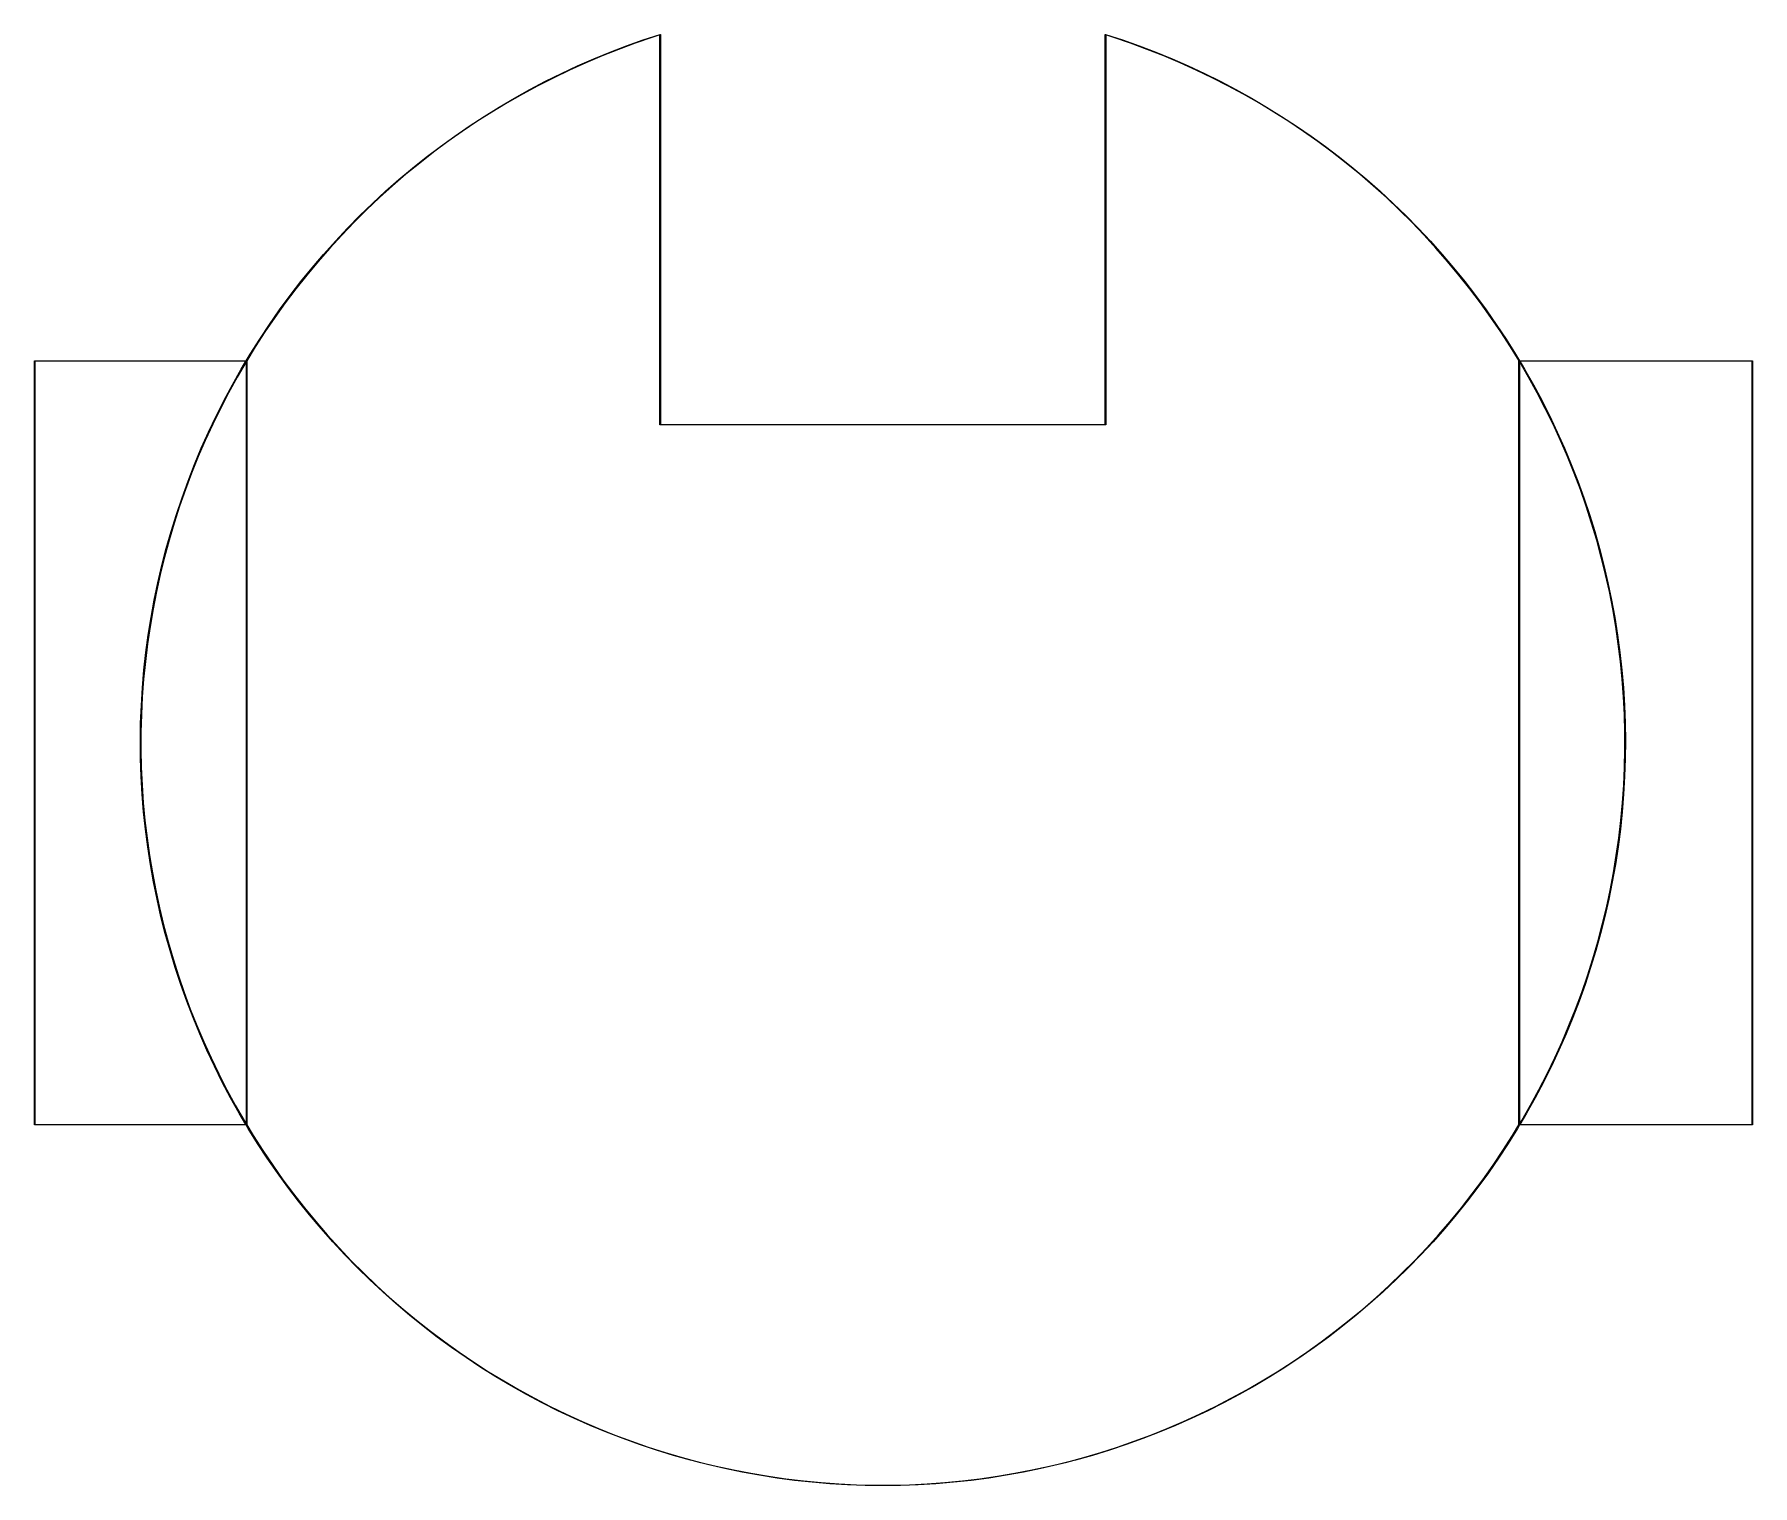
# Model space of a CAD drawing. Header units: inches. Extents: x 5.31 to 11.69, y -7.86 to -2.47.
import ezdxf

# ---------------------------------------------------------------- set-up
doc = ezdxf.new("R2010")
doc.units = ezdxf.units.IN
doc.header["$MEASUREMENT"] = 0
doc.layers.add('Edge.Cuts', color=254, linetype='CONTINUOUS', true_color=0xd0d2cd)

msp = doc.modelspace()

# ---------------------------------------------------------------- linework, layer by layer
at = {"layer": 'Edge.Cuts', "linetype": 'CONTINUOUS'}
for p, q in [((7.6068, -2.4803), (7.5446, -2.5014)), ((7.575, -2.489), (7.6375, -2.4685)), ((7.6368, -2.4708), (7.6068, -2.4803)), ((7.6368, -3.9173), (7.6368, -2.4708)), ((7.6375, -2.4685), (7.6381, -2.4685)), ((7.6381, -2.4685), (7.6381, -2.4685)), ((7.6381, -2.4685), (7.6382, -2.4685)), ((7.6382, -2.4685), (7.6383, -2.4686)), ((7.6383, -2.4686), (7.6386, -2.4689)), ((7.6386, -2.4689), (7.6386, -2.469)), ((7.6386, -2.469), (7.6387, -2.4691)), ((7.6387, -2.4691), (7.6388, -2.4695)), ((7.6388, -2.4695), (7.6388, -3.9163)), ((9.2904, -2.4691), (9.2905, -2.469)), ((9.2904, -2.4695), (9.2904, -2.4691)), ((9.2904, -3.9163), (9.2904, -2.4695)), ((9.2905, -2.4689), (9.2909, -2.4686)), ((9.2905, -2.469), (9.2905, -2.4689)), ((9.2909, -2.4686), (9.291, -2.4685)), ((9.291, -2.4685), (9.291, -2.4685)), ((9.291, -2.4685), (9.291, -2.4685)), ((9.291, -2.4685), (9.2916, -2.4685)), ((9.2916, -2.4685), (9.3541, -2.489)), ((9.3224, -2.4803), (9.2923, -2.4708)), ((9.2923, -2.4708), (9.2923, -3.9173)), ((9.3845, -2.5014), (9.3224, -2.4803)), ((7.4219, -2.5482), (7.3614, -2.5738)), ((7.3909, -2.5592), (7.4517, -2.5343)), ((7.483, -2.5241), (7.4219, -2.5482)), ((7.4517, -2.5343), (7.5131, -2.5109)), ((7.5446, -2.5014), (7.483, -2.5241)), ((7.5131, -2.5109), (7.575, -2.489)), ((9.3541, -2.489), (9.416, -2.5109)), ((9.4462, -2.5241), (9.3845, -2.5014)), ((9.416, -2.5109), (9.4774, -2.5343)), ((9.5073, -2.5482), (9.4462, -2.5241)), ((9.4774, -2.5343), (9.5383, -2.5592)), ((9.5678, -2.5738), (9.5073, -2.5482)), ((7.2122, -2.6424), (7.2711, -2.6133)), ((7.3015, -2.6008), (7.2423, -2.6293)), ((7.2711, -2.6133), (7.3306, -2.5855)), ((7.3614, -2.5738), (7.3015, -2.6008)), ((7.3306, -2.5855), (7.3909, -2.5592)), ((9.5383, -2.5592), (9.5985, -2.5855)), ((9.6276, -2.6008), (9.5678, -2.5738)), ((9.5985, -2.5855), (9.6581, -2.6133)), ((9.6868, -2.6293), (9.6276, -2.6008)), ((9.6581, -2.6133), (9.717, -2.6424)), ((7.0965, -2.7049), (7.154, -2.673)), ((7.1838, -2.6591), (7.126, -2.6903)), ((7.154, -2.673), (7.2122, -2.6424)), ((7.2423, -2.6293), (7.1838, -2.6591)), ((9.7453, -2.6591), (9.6868, -2.6293)), ((9.717, -2.6424), (9.7752, -2.673)), ((9.8031, -2.6903), (9.7453, -2.6591)), ((9.7752, -2.673), (9.8326, -2.7049)), ((6.984, -2.7728), (7.0399, -2.7382)), ((7.069, -2.7229), (7.0128, -2.7569)), ((7.0399, -2.7382), (7.0965, -2.7049)), ((7.126, -2.6903), (7.069, -2.7229)), ((9.8601, -2.7229), (9.8031, -2.6903)), ((9.8326, -2.7049), (9.8893, -2.7382)), ((9.9164, -2.7569), (9.8601, -2.7229)), ((9.8893, -2.7382), (9.9451, -2.7728)), ((6.9574, -2.7921), (6.9028, -2.8287)), ((6.929, -2.8088), (6.984, -2.7728)), ((7.0128, -2.7569), (6.9574, -2.7921)), ((9.9718, -2.7921), (9.9164, -2.7569)), ((9.9451, -2.7728), (10.0001, -2.8088)), ((10.0263, -2.8287), (9.9718, -2.7921)), ((6.8491, -2.8666), (6.7964, -2.9057)), ((6.8216, -2.8846), (6.8748, -2.846)), ((6.9028, -2.8287), (6.8491, -2.8666)), ((6.8748, -2.846), (6.929, -2.8088)), ((10.0001, -2.8088), (10.0543, -2.846)), ((10.08, -2.8666), (10.0263, -2.8287)), ((10.0543, -2.846), (10.1075, -2.8846)), ((10.1327, -2.9057), (10.08, -2.8666)), ((6.718, -2.9654), (6.7693, -2.9244)), ((6.7964, -2.9057), (6.7446, -2.9461)), ((6.7693, -2.9244), (6.8216, -2.8846)), ((10.1075, -2.8846), (10.1598, -2.9244)), ((10.1845, -2.9461), (10.1327, -2.9057)), ((10.1598, -2.9244), (10.2112, -2.9654)), ((6.6938, -2.9877), (6.644, -3.0305)), ((6.6676, -3.0076), (6.718, -2.9654)), ((6.7446, -2.9461), (6.6938, -2.9877)), ((10.2353, -2.9877), (10.1845, -2.9461)), ((10.2112, -2.9654), (10.2615, -3.0076)), ((10.2851, -3.0305), (10.2353, -2.9877)), ((6.57, -3.0957), (6.6183, -3.0511)), ((6.644, -3.0305), (6.5952, -3.0745)), ((6.6183, -3.0511), (6.6676, -3.0076)), ((10.2615, -3.0076), (10.3109, -3.0511)), ((10.3339, -3.0745), (10.2851, -3.0305)), ((10.3109, -3.0511), (10.3591, -3.0957)), ((6.5475, -3.1197), (6.5009, -3.1659)), ((6.5228, -3.1414), (6.57, -3.0957)), ((6.5952, -3.0745), (6.5475, -3.1197)), ((10.3816, -3.1197), (10.3339, -3.0745)), ((10.3591, -3.0957), (10.4063, -3.1414)), ((10.4283, -3.1659), (10.3816, -3.1197)), ((6.4317, -3.2362), (6.4767, -3.1882)), ((6.5009, -3.1659), (6.4554, -3.2133)), ((6.4767, -3.1882), (6.5228, -3.1414)), ((10.4063, -3.1414), (10.4524, -3.1882)), ((10.4738, -3.2133), (10.4283, -3.1659)), ((10.4524, -3.1882), (10.4974, -3.2362)), ((6.3879, -3.2851), (6.4317, -3.2362)), ((6.4554, -3.2133), (6.411, -3.2617)), ((10.5181, -3.2617), (10.4738, -3.2133)), ((10.4974, -3.2362), (10.5412, -3.2851)), ((6.3678, -3.3112), (6.3258, -3.3617)), ((6.3453, -3.3352), (6.3879, -3.2851)), ((6.411, -3.2617), (6.3678, -3.3112)), ((10.5613, -3.3112), (10.5181, -3.2617)), ((10.5412, -3.2851), (10.5838, -3.3352)), ((10.6033, -3.3617), (10.5613, -3.3112)), ((6.3258, -3.3617), (6.285, -3.4131)), ((6.3039, -3.3862), (6.3453, -3.3352)), ((10.5838, -3.3352), (10.6253, -3.3862)), ((10.6441, -3.4131), (10.6033, -3.3617)), ((6.2247, -3.4911), (6.2637, -3.4382)), ((6.285, -3.4131), (6.2455, -3.4656)), ((6.2637, -3.4382), (6.3039, -3.3862)), ((10.6253, -3.3862), (10.6655, -3.4382)), ((10.6837, -3.4656), (10.6441, -3.4131)), ((10.6655, -3.4382), (10.7044, -3.4911)), ((6.187, -3.545), (6.2247, -3.4911)), ((6.2455, -3.4656), (6.2072, -3.5189)), ((10.722, -3.5189), (10.6837, -3.4656)), ((10.7044, -3.4911), (10.7421, -3.545)), ((6.1506, -3.5997), (6.187, -3.545)), ((6.2072, -3.5189), (6.1701, -3.5732)), ((10.759, -3.5732), (10.722, -3.5189)), ((10.7421, -3.545), (10.7785, -3.5997)), ((6.1344, -3.6283), (6.1026, -3.6802)), ((6.1156, -3.6553), (6.1506, -3.5997)), ((6.1701, -3.5732), (6.1344, -3.6283)), ((10.7947, -3.6283), (10.759, -3.5732)), ((10.7785, -3.5997), (10.8136, -3.6553)), ((10.8265, -3.6802), (10.7947, -3.6283)), ((5.314, -3.6811), (5.3141, -3.6807)), ((5.314, -6.5157), (5.314, -3.6811)), ((5.3141, -3.6807), (5.3146, -3.6802)), ((5.3146, -3.6802), (5.315, -3.6801)), ((5.315, -3.6801), (6.1007, -3.6801)), ((5.3159, -3.6821), (5.3159, -6.5148)), ((6.0995, -3.6821), (5.3159, -3.6821)), ((6.1001, -3.6843), (6.067, -3.7411)), ((6.0818, -3.7117), (6.0995, -3.6821)), ((6.1014, -3.6821), (6.1001, -3.6843)), ((6.1007, -3.6801), (6.1156, -3.6553)), ((6.1014, -6.5145), (6.1014, -3.6821)), ((6.1026, -3.6802), (6.1027, -3.6802)), ((6.1027, -3.6802), (6.1033, -3.6807)), ((6.1033, -3.6807), (6.1033, -3.6811)), ((6.1033, -3.6811), (6.1033, -6.5157)), ((10.8136, -3.6553), (10.8284, -3.6801)), ((10.8258, -3.6811), (10.8259, -3.6807)), ((10.8258, -6.5157), (10.8258, -3.6811)), ((10.8259, -3.6807), (10.8264, -3.6802)), ((10.8264, -3.6802), (10.8265, -3.6802)), ((10.8291, -3.6843), (10.8278, -3.6821)), ((10.8278, -3.6821), (10.8278, -6.5145)), ((10.8284, -3.6801), (11.6929, -3.6801)), ((10.8621, -3.7411), (10.8291, -3.6843)), ((10.8296, -3.6821), (10.8473, -3.7117)), ((11.6919, -3.6821), (10.8296, -3.6821)), ((11.6919, -6.5148), (11.6919, -3.6821)), ((11.6929, -3.6801), (11.6933, -3.6802)), ((11.6933, -3.6802), (11.6938, -3.6807)), ((11.6938, -3.6807), (11.6939, -3.6811)), ((11.6939, -3.6811), (11.6939, -6.5157)), ((6.067, -3.7411), (6.0354, -3.7986)), ((6.0495, -3.7689), (6.0818, -3.7117)), ((10.8473, -3.7117), (10.8797, -3.7689)), ((10.8938, -3.7986), (10.8621, -3.7411)), ((5.9888, -3.8855), (6.0185, -3.8268)), ((6.0354, -3.7986), (6.0051, -3.8569)), ((6.0185, -3.8268), (6.0495, -3.7689)), ((10.8797, -3.7689), (10.9107, -3.8268)), ((10.9241, -3.8569), (10.8938, -3.7986)), ((10.9107, -3.8268), (10.9403, -3.8855)), ((5.9606, -3.9448), (5.9888, -3.8855)), ((6.0051, -3.8569), (5.9762, -3.9158)), ((10.953, -3.9158), (10.9241, -3.8569)), ((10.9403, -3.8855), (10.9685, -3.9448)), ((5.9338, -4.0049), (5.9606, -3.9448)), ((5.9762, -3.9158), (5.9487, -3.9755)), ((7.6369, -3.9177), (7.6368, -3.9173)), ((7.6374, -3.9182), (7.6369, -3.9177)), ((7.6378, -3.9183), (7.6374, -3.9182)), ((9.2913, -3.9183), (7.6378, -3.9183)), ((7.6388, -3.9163), (9.2904, -3.9163)), ((9.2917, -3.9182), (9.2913, -3.9183)), ((9.2922, -3.9177), (9.2917, -3.9182)), ((9.2923, -3.9173), (9.2922, -3.9177)), ((10.9805, -3.9755), (10.953, -3.9158)), ((10.9685, -3.9448), (10.9953, -4.0049)), ((5.9085, -4.0655), (5.9338, -4.0049)), ((5.9487, -3.9755), (5.9226, -4.0358)), ((11.0065, -4.0358), (10.9805, -3.9755)), ((10.9953, -4.0049), (11.0206, -4.0655)), ((5.8846, -4.1267), (5.9085, -4.0655)), ((5.9226, -4.0358), (5.898, -4.0967)), ((11.0311, -4.0967), (11.0065, -4.0358)), ((11.0206, -4.0655), (11.0445, -4.1267)), ((5.8622, -4.1885), (5.8846, -4.1267)), ((5.898, -4.0967), (5.8749, -4.1581)), ((11.0543, -4.1581), (11.0311, -4.0967)), ((11.0445, -4.1267), (11.067, -4.1885)), ((5.8412, -4.2508), (5.8622, -4.1885)), ((5.8749, -4.1581), (5.8532, -4.2201)), ((11.0759, -4.2201), (11.0543, -4.1581)), ((11.067, -4.1885), (11.0879, -4.2508)), ((5.8218, -4.3136), (5.8412, -4.2508)), ((5.8532, -4.2201), (5.833, -4.2826)), ((11.0961, -4.2826), (11.0759, -4.2201)), ((11.0879, -4.2508), (11.1074, -4.3136)), ((5.8038, -4.3768), (5.8218, -4.3136)), ((5.833, -4.2826), (5.8143, -4.3456)), ((11.1148, -4.3456), (11.0961, -4.2826)), ((11.1074, -4.3136), (11.1253, -4.3768)), ((5.7874, -4.4404), (5.8038, -4.3768)), ((5.8143, -4.3456), (5.7971, -4.409)), ((11.132, -4.409), (11.1148, -4.3456)), ((11.1253, -4.3768), (11.1418, -4.4404)), ((5.7724, -4.5044), (5.7874, -4.4404)), ((5.7971, -4.409), (5.7814, -4.4728)), ((11.1477, -4.4728), (11.132, -4.409)), ((11.1418, -4.4404), (11.1567, -4.5044)), ((5.759, -4.5688), (5.7724, -4.5044)), ((5.7814, -4.4728), (5.7673, -4.5369)), ((11.1619, -4.5369), (11.1477, -4.4728)), ((11.1567, -4.5044), (11.1701, -4.5688)), ((5.7472, -4.6334), (5.759, -4.5688)), ((5.7673, -4.5369), (5.7547, -4.6014)), ((11.1745, -4.6014), (11.1619, -4.5369)), ((11.1701, -4.5688), (11.182, -4.6334)), ((5.7369, -4.6983), (5.7472, -4.6334)), ((5.7547, -4.6014), (5.7436, -4.6661)), ((11.1856, -4.6661), (11.1745, -4.6014)), ((11.182, -4.6334), (11.1923, -4.6983)), ((5.7281, -4.7634), (5.7369, -4.6983)), ((5.7436, -4.6661), (5.734, -4.7311)), ((11.1951, -4.7311), (11.1856, -4.6661)), ((11.1923, -4.6983), (11.201, -4.7634)), ((5.7209, -4.8288), (5.7281, -4.7634)), ((5.734, -4.7311), (5.7261, -4.7963)), ((11.2031, -4.7963), (11.1951, -4.7311)), ((11.201, -4.7634), (11.2082, -4.8288)), ((5.7152, -4.8942), (5.7209, -4.8288)), ((5.7261, -4.7963), (5.7196, -4.8616)), ((11.2095, -4.8616), (11.2031, -4.7963)), ((11.2082, -4.8288), (11.2139, -4.8942)), ((5.7112, -4.9598), (5.7152, -4.8942)), ((5.7196, -4.8616), (5.7148, -4.9271)), ((11.2144, -4.9271), (11.2095, -4.8616)), ((11.2139, -4.8942), (11.218, -4.9598)), ((5.7086, -5.0255), (5.7112, -4.9598)), ((5.7148, -4.9271), (5.7115, -4.9927)), ((11.2177, -4.9927), (11.2144, -4.9271)), ((11.218, -4.9598), (11.2205, -5.0255)), ((5.7077, -5.0912), (5.7086, -5.0255)), ((5.7115, -4.9927), (5.7097, -5.0584)), ((11.2194, -5.0584), (11.2177, -4.9927)), ((11.2205, -5.0255), (11.2214, -5.0912)), ((5.7083, -5.1569), (5.7077, -5.0912)), ((5.7097, -5.0584), (5.7096, -5.1241)), ((11.2196, -5.1241), (11.2194, -5.0584)), ((11.2214, -5.0912), (11.2208, -5.1569)), ((5.7105, -5.2226), (5.7083, -5.1569)), ((5.7096, -5.1241), (5.711, -5.1897)), ((11.2182, -5.1897), (11.2196, -5.1241)), ((11.2208, -5.1569), (11.2187, -5.2226)), ((5.7142, -5.2882), (5.7105, -5.2226)), ((5.711, -5.1897), (5.7139, -5.2553)), ((11.2187, -5.2226), (11.2149, -5.2882)), ((11.2152, -5.2553), (11.2182, -5.1897)), ((5.7139, -5.2553), (5.7184, -5.3209)), ((5.7195, -5.3538), (5.7142, -5.2882)), ((11.2149, -5.2882), (11.2096, -5.3538)), ((11.2107, -5.3209), (11.2152, -5.2553)), ((5.7184, -5.3209), (5.7245, -5.3863)), ((5.7264, -5.4191), (5.7195, -5.3538)), ((11.2096, -5.3538), (11.2027, -5.4191)), ((11.2046, -5.3863), (11.2107, -5.3209)), ((5.7245, -5.3863), (5.7322, -5.4515)), ((5.7348, -5.4843), (5.7264, -5.4191)), ((11.2027, -5.4191), (11.1943, -5.4843)), ((11.197, -5.4515), (11.2046, -5.3863)), ((5.7322, -5.4515), (5.7414, -5.5165)), ((5.7448, -5.5493), (5.7348, -5.4843)), ((11.1943, -5.4843), (11.1843, -5.5493)), ((11.1878, -5.5165), (11.197, -5.4515)), ((5.7414, -5.5165), (5.7521, -5.5813)), ((5.7563, -5.614), (5.7448, -5.5493)), ((11.1843, -5.5493), (11.1728, -5.614)), ((11.177, -5.5813), (11.1878, -5.5165)), ((5.7521, -5.5813), (5.7644, -5.6459)), ((5.7694, -5.6784), (5.7563, -5.614)), ((11.1728, -5.614), (11.1598, -5.6784)), ((11.1648, -5.6459), (11.177, -5.5813)), ((5.7644, -5.6459), (5.7782, -5.7101)), ((11.1509, -5.7101), (11.1648, -5.6459)), ((5.784, -5.7425), (5.7694, -5.6784)), ((5.7782, -5.7101), (5.7935, -5.7739)), ((11.1356, -5.7739), (11.1509, -5.7101)), ((11.1598, -5.6784), (11.1452, -5.7425)), ((5.8001, -5.8062), (5.784, -5.7425)), ((5.7935, -5.7739), (5.8104, -5.8374)), ((11.1187, -5.8374), (11.1356, -5.7739)), ((11.1452, -5.7425), (11.1291, -5.8062)), ((5.8177, -5.8695), (5.8001, -5.8062)), ((5.8104, -5.8374), (5.8288, -5.9005)), ((5.8368, -5.9324), (5.8177, -5.8695)), ((11.1114, -5.8695), (11.0923, -5.9324)), ((11.1004, -5.9005), (11.1187, -5.8374)), ((11.1291, -5.8062), (11.1114, -5.8695)), ((5.8288, -5.9005), (5.8486, -5.9631)), ((5.8575, -5.9948), (5.8368, -5.9324)), ((11.0923, -5.9324), (11.0717, -5.9948)), ((11.0805, -5.9631), (11.1004, -5.9005)), ((5.8486, -5.9631), (5.87, -6.0252)), ((5.8796, -6.0566), (5.8575, -5.9948)), ((11.0717, -5.9948), (11.0496, -6.0566)), ((11.0591, -6.0252), (11.0805, -5.9631)), ((5.87, -6.0252), (5.8928, -6.0868)), ((5.9031, -6.118), (5.8796, -6.0566)), ((11.0496, -6.0566), (11.026, -6.118)), ((11.0363, -6.0868), (11.0591, -6.0252)), ((5.8928, -6.0868), (5.9171, -6.1478)), ((5.9282, -6.1788), (5.9031, -6.118)), ((11.026, -6.118), (11.001, -6.1788)), ((11.012, -6.1478), (11.0363, -6.0868)), ((5.9171, -6.1478), (5.9428, -6.2082)), ((5.9546, -6.2389), (5.9282, -6.1788)), ((11.001, -6.1788), (10.9745, -6.2389)), ((10.9863, -6.2082), (11.012, -6.1478)), ((5.9428, -6.2082), (5.97, -6.268)), ((5.9825, -6.2984), (5.9546, -6.2389)), ((10.9745, -6.2389), (10.9466, -6.2984)), ((10.9591, -6.268), (10.9863, -6.2082)), ((5.97, -6.268), (5.9986, -6.3271)), ((6.0119, -6.3572), (5.9825, -6.2984)), ((10.9466, -6.2984), (10.9173, -6.3572)), ((10.9305, -6.3271), (10.9591, -6.268)), ((5.9986, -6.3271), (6.0286, -6.3856)), ((6.0426, -6.4154), (6.0119, -6.3572)), ((10.9173, -6.3572), (10.8866, -6.4154)), ((10.9005, -6.3856), (10.9305, -6.3271)), ((6.0286, -6.3856), (6.06, -6.4433)), ((6.0746, -6.4727), (6.0426, -6.4154)), ((6.06, -6.4433), (6.0927, -6.5002)), ((10.8364, -6.5002), (10.8692, -6.4433)), ((10.8866, -6.4154), (10.8545, -6.4727)), ((10.8692, -6.4433), (10.9005, -6.3856)), ((6.0995, -6.5148), (6.0746, -6.4727)), ((6.0927, -6.5002), (6.1014, -6.5145)), ((10.8278, -6.5145), (10.8364, -6.5002)), ((10.8545, -6.4727), (10.8296, -6.5148)), ((5.3141, -6.5161), (5.314, -6.5157)), ((5.3146, -6.5167), (5.3141, -6.5161)), ((5.315, -6.5167), (5.3146, -6.5167)), ((6.1007, -6.5167), (5.315, -6.5167)), ((5.3159, -6.5148), (6.0995, -6.5148)), ((6.1081, -6.5293), (6.1007, -6.5167)), ((6.1033, -6.5161), (6.1027, -6.5167)), ((6.1027, -6.5167), (6.1027, -6.5167)), ((6.1027, -6.5167), (6.1268, -6.5563)), ((6.1033, -6.5157), (6.1033, -6.5161)), ((6.1429, -6.5851), (6.1081, -6.5293)), ((6.1268, -6.5563), (6.1622, -6.6117)), ((10.7669, -6.6117), (10.8023, -6.5563)), ((10.8211, -6.5293), (10.7863, -6.5851)), ((10.8023, -6.5563), (10.8264, -6.5167)), ((10.8285, -6.5167), (10.8211, -6.5293)), ((10.8259, -6.5161), (10.8258, -6.5157)), ((10.8264, -6.5167), (10.8259, -6.5161)), ((10.8264, -6.5167), (10.8264, -6.5167)), ((11.6929, -6.5167), (10.8285, -6.5167)), ((10.8296, -6.5148), (11.6919, -6.5148)), ((11.6933, -6.5167), (11.6929, -6.5167)), ((11.6938, -6.5161), (11.6933, -6.5167)), ((11.6939, -6.5157), (11.6938, -6.5161)), ((6.1789, -6.64), (6.1429, -6.5851)), ((6.1622, -6.6117), (6.1989, -6.6661)), ((10.7302, -6.6661), (10.7669, -6.6117)), ((10.7863, -6.5851), (10.7502, -6.64)), ((6.2163, -6.694), (6.1789, -6.64)), ((6.1989, -6.6661), (6.237, -6.7197)), ((6.255, -6.7472), (6.2163, -6.694)), ((10.7128, -6.694), (10.6741, -6.7472)), ((10.6922, -6.7197), (10.7302, -6.6661)), ((10.7502, -6.64), (10.7128, -6.694)), ((6.237, -6.7197), (6.2762, -6.7723)), ((6.2949, -6.7994), (6.255, -6.7472)), ((10.6741, -6.7472), (10.6342, -6.7994)), ((10.6529, -6.7723), (10.6922, -6.7197)), ((6.2762, -6.7723), (6.3168, -6.824)), ((6.3361, -6.8506), (6.2949, -6.7994)), ((6.3168, -6.824), (6.3585, -6.8747)), ((10.5706, -6.8747), (10.6124, -6.824)), ((10.6342, -6.7994), (10.593, -6.8506)), ((10.6124, -6.824), (10.6529, -6.7723)), ((6.3785, -6.9008), (6.3361, -6.8506)), ((6.3585, -6.8747), (6.4014, -6.9244)), ((10.5277, -6.9244), (10.5706, -6.8747)), ((10.593, -6.8506), (10.5507, -6.9008)), ((6.422, -6.9501), (6.3785, -6.9008)), ((6.4014, -6.9244), (6.4456, -6.9731)), ((6.4668, -6.9982), (6.422, -6.9501)), ((10.5071, -6.9501), (10.4624, -6.9982)), ((10.4836, -6.9731), (10.5277, -6.9244)), ((10.5507, -6.9008), (10.5071, -6.9501)), ((6.4456, -6.9731), (6.4908, -7.0207)), ((6.5126, -7.0453), (6.4668, -6.9982)), ((10.4624, -6.9982), (10.4165, -7.0453)), ((10.4383, -7.0207), (10.4836, -6.9731)), ((6.4908, -7.0207), (6.5372, -7.0672)), ((6.5596, -7.0913), (6.5126, -7.0453)), ((6.5372, -7.0672), (6.5847, -7.1125)), ((10.3445, -7.1125), (10.3919, -7.0672)), ((10.4165, -7.0453), (10.3696, -7.0913)), ((10.3919, -7.0672), (10.4383, -7.0207)), ((6.6076, -7.1361), (6.5596, -7.0913)), ((6.5847, -7.1125), (6.6332, -7.1568)), ((6.6567, -7.1798), (6.6076, -7.1361)), ((10.3215, -7.1361), (10.2724, -7.1798)), ((10.2959, -7.1568), (10.3445, -7.1125)), ((10.3696, -7.0913), (10.3215, -7.1361)), ((6.6332, -7.1568), (6.6828, -7.1998)), ((6.7068, -7.2223), (6.6567, -7.1798)), ((6.6828, -7.1998), (6.7334, -7.2417)), ((10.1957, -7.2417), (10.2463, -7.1998)), ((10.2724, -7.1798), (10.2223, -7.2223)), ((10.2463, -7.1998), (10.2959, -7.1568)), ((6.758, -7.2636), (6.7068, -7.2223)), ((6.7334, -7.2417), (6.785, -7.2824)), ((6.8101, -7.3037), (6.758, -7.2636)), ((10.1712, -7.2636), (10.1191, -7.3037)), ((10.1442, -7.2824), (10.1957, -7.2417)), ((10.2223, -7.2223), (10.1712, -7.2636)), ((6.785, -7.2824), (6.8375, -7.3218)), ((6.8631, -7.3425), (6.8101, -7.3037)), ((6.8375, -7.3218), (6.891, -7.3599)), ((10.0382, -7.3599), (10.0916, -7.3218)), ((10.1191, -7.3037), (10.066, -7.3425)), ((10.0916, -7.3218), (10.1442, -7.2824)), ((6.9171, -7.38), (6.8631, -7.3425)), ((6.891, -7.3599), (6.9453, -7.3968)), ((6.9719, -7.4163), (6.9171, -7.38)), ((6.9453, -7.3968), (7.0006, -7.4324)), ((9.9286, -7.4324), (9.9838, -7.3968)), ((10.0121, -7.38), (9.9573, -7.4163)), ((9.9838, -7.3968), (10.0382, -7.3599)), ((10.066, -7.3425), (10.0121, -7.38)), ((7.0276, -7.4512), (6.9719, -7.4163)), ((7.0006, -7.4324), (7.0566, -7.4666)), ((7.084, -7.4848), (7.0276, -7.4512)), ((9.9016, -7.4512), (9.8451, -7.4848)), ((9.8725, -7.4666), (9.9286, -7.4324)), ((9.9573, -7.4163), (9.9016, -7.4512)), ((7.0566, -7.4666), (7.1135, -7.4995)), ((7.1413, -7.517), (7.084, -7.4848)), ((7.1135, -7.4995), (7.1711, -7.531)), ((7.1993, -7.5478), (7.1413, -7.517)), ((9.7878, -7.517), (9.7298, -7.5478)), ((9.7581, -7.531), (9.8157, -7.4995)), ((9.8451, -7.4848), (9.7878, -7.517)), ((9.8157, -7.4995), (9.8725, -7.4666)), ((7.1711, -7.531), (7.2294, -7.5612)), ((7.2581, -7.5773), (7.1993, -7.5478)), ((7.2294, -7.5612), (7.2885, -7.5899)), ((7.3175, -7.6054), (7.2581, -7.5773)), ((7.2885, -7.5899), (7.3482, -7.6172)), ((9.5809, -7.6172), (9.6406, -7.5899)), ((9.671, -7.5773), (9.6116, -7.6054)), ((9.6406, -7.5899), (9.6997, -7.5612)), ((9.7298, -7.5478), (9.671, -7.5773)), ((9.6997, -7.5612), (9.7581, -7.531)), ((7.3776, -7.632), (7.3175, -7.6054)), ((7.3482, -7.6172), (7.4086, -7.6431)), ((7.4383, -7.6572), (7.3776, -7.632)), ((7.4086, -7.6431), (7.4695, -7.6676)), ((9.4596, -7.6676), (9.5206, -7.6431)), ((9.5515, -7.632), (9.4908, -7.6572)), ((9.5206, -7.6431), (9.5809, -7.6172)), ((9.6116, -7.6054), (9.5515, -7.632)), ((7.4996, -7.6809), (7.4383, -7.6572)), ((7.4695, -7.6676), (7.5311, -7.6906)), ((7.5614, -7.7032), (7.4996, -7.6809)), ((7.5311, -7.6906), (7.5931, -7.7121)), ((7.6238, -7.724), (7.5614, -7.7032)), ((7.5931, -7.7121), (7.6557, -7.7321)), ((9.2735, -7.7321), (9.336, -7.7121)), ((9.3677, -7.7032), (9.3054, -7.724)), ((9.336, -7.7121), (9.3981, -7.6906)), ((9.4295, -7.6809), (9.3677, -7.7032)), ((9.3981, -7.6906), (9.4596, -7.6676)), ((9.4908, -7.6572), (9.4295, -7.6809)), ((7.6866, -7.7433), (7.6238, -7.724)), ((7.6557, -7.7321), (7.7187, -7.7507)), ((7.7499, -7.7611), (7.6866, -7.7433)), ((7.7187, -7.7507), (7.7821, -7.7677)), ((7.8135, -7.7773), (7.7499, -7.7611)), ((7.7821, -7.7677), (7.8459, -7.7832)), ((7.8776, -7.7921), (7.8135, -7.7773)), ((7.8459, -7.7832), (7.9101, -7.7972)), ((9.019, -7.7972), (9.0832, -7.7832)), ((9.1156, -7.7773), (9.0515, -7.7921)), ((9.0832, -7.7832), (9.147, -7.7677)), ((9.1793, -7.7611), (9.1156, -7.7773)), ((9.147, -7.7677), (9.2105, -7.7507)), ((9.2425, -7.7433), (9.1793, -7.7611)), ((9.2105, -7.7507), (9.2735, -7.7321)), ((9.3054, -7.724), (9.2425, -7.7433)), ((7.942, -7.8053), (7.8776, -7.7921)), ((7.9101, -7.7972), (7.9746, -7.8096)), ((8.0066, -7.817), (7.942, -7.8053)), ((7.9746, -7.8096), (8.0393, -7.8205)), ((8.0716, -7.8272), (8.0066, -7.817)), ((8.0393, -7.8205), (8.1044, -7.8299)), ((8.1367, -7.8358), (8.0716, -7.8272)), ((8.1044, -7.8299), (8.1696, -7.8377)), ((8.2021, -7.8428), (8.1367, -7.8358)), ((8.1696, -7.8377), (8.235, -7.844)), ((8.2676, -7.8483), (8.2021, -7.8428)), ((8.235, -7.844), (8.3005, -7.8486)), ((8.6287, -7.8486), (8.6942, -7.844)), ((8.7271, -7.8428), (8.6616, -7.8483)), ((8.6942, -7.844), (8.7596, -7.8377)), ((8.7924, -7.8358), (8.7271, -7.8428)), ((8.7596, -7.8377), (8.8248, -7.8299)), ((8.8576, -7.8272), (8.7924, -7.8358)), ((8.8248, -7.8299), (8.8898, -7.8205)), ((8.9225, -7.817), (8.8576, -7.8272)), ((8.8898, -7.8205), (8.9546, -7.8096)), ((8.9872, -7.8053), (8.9225, -7.817)), ((8.9546, -7.8096), (9.019, -7.7972)), ((9.0515, -7.7921), (8.9872, -7.8053)), ((8.3332, -7.8522), (8.2676, -7.8483)), ((8.3005, -7.8486), (8.3661, -7.8518)), ((8.3989, -7.8545), (8.3332, -7.8522)), ((8.3661, -7.8518), (8.4317, -7.8533)), ((8.4646, -7.8553), (8.3989, -7.8545)), ((8.4317, -7.8533), (8.4974, -7.8533)), ((8.5303, -7.8545), (8.4646, -7.8553)), ((8.4974, -7.8533), (8.5631, -7.8518)), ((8.596, -7.8522), (8.5303, -7.8545)), ((8.5631, -7.8518), (8.6287, -7.8486)), ((8.6616, -7.8483), (8.596, -7.8522))]:
    msp.add_line(p, q, dxfattribs=at)

doc.saveas('drawing.dxf')
